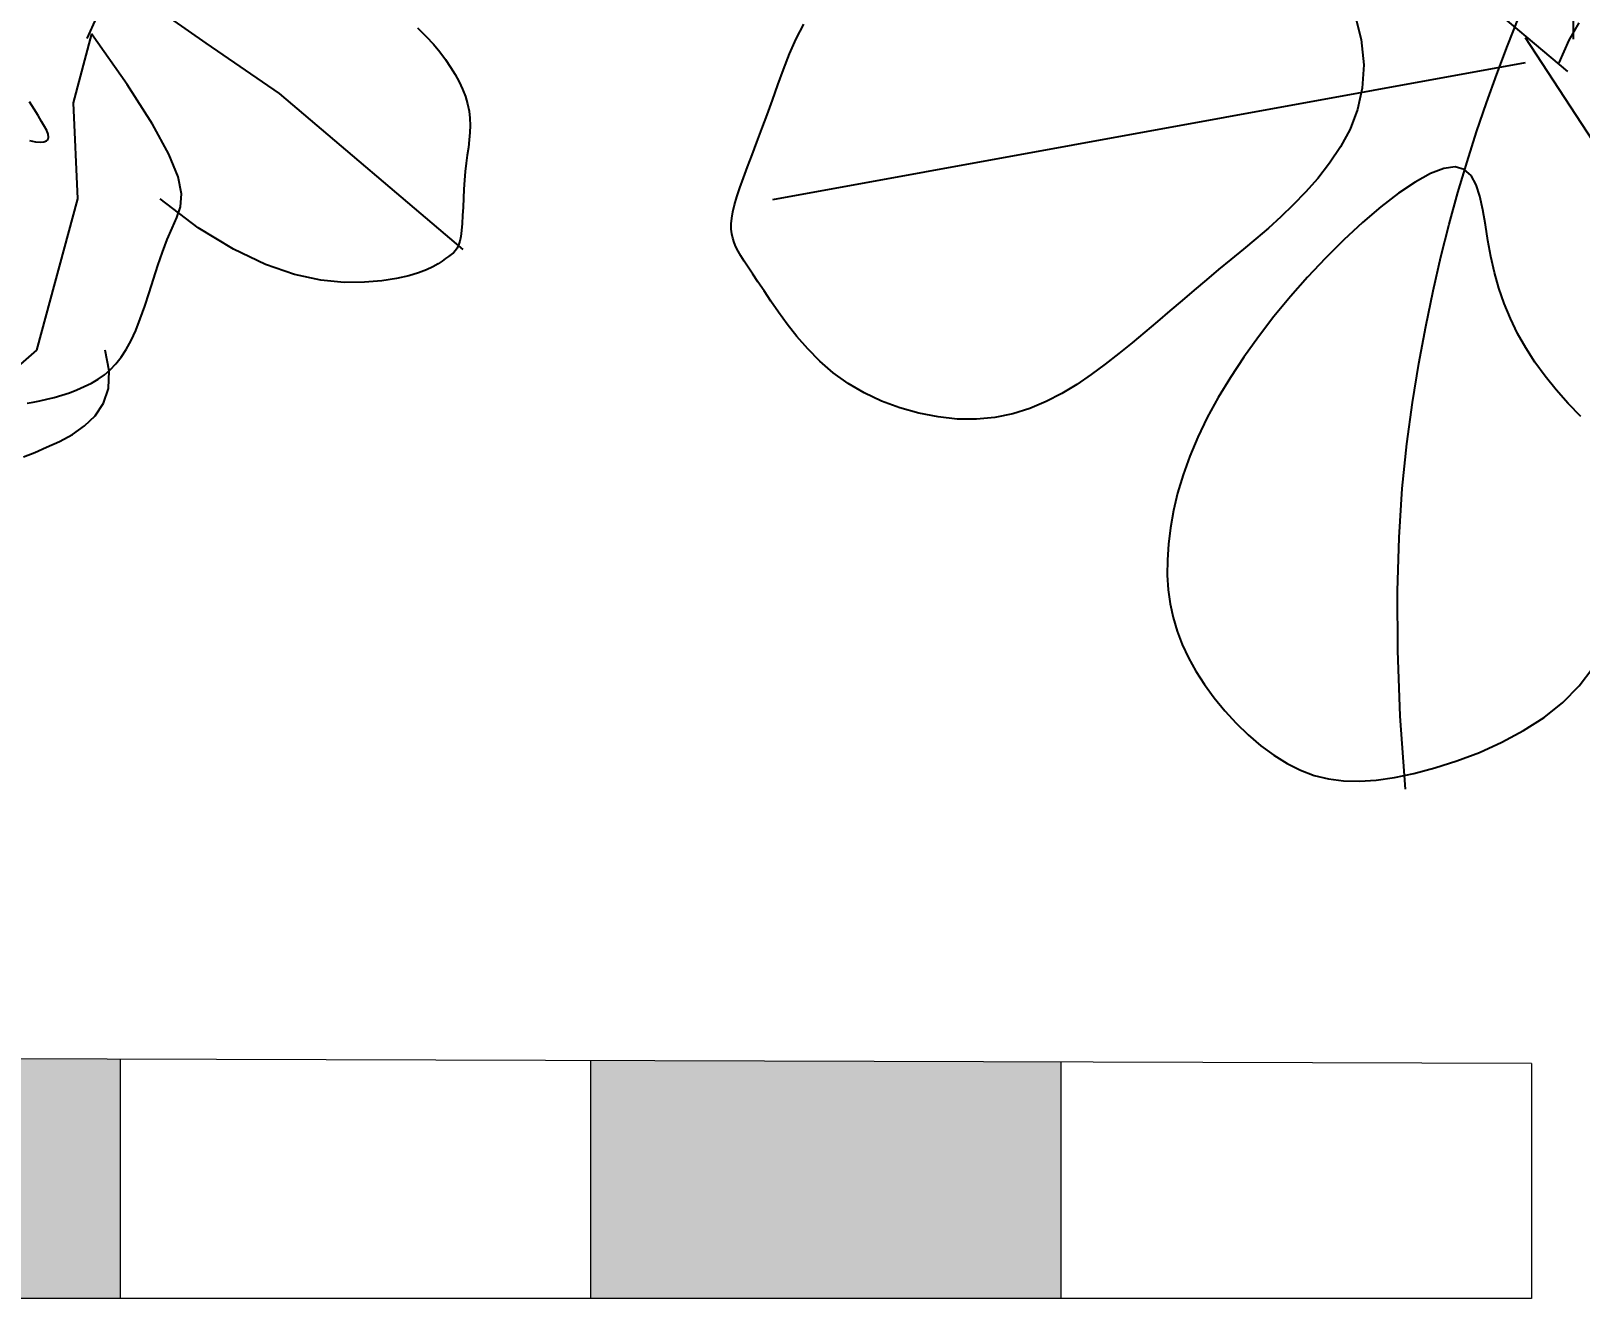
# Model space of a CAD drawing. Header units: metres. Extents: x 10 to 239, y 2 to 253.
# Drawn here: x 85.499 to 88.793, y 17.686 to 20.385 of the extents above; entities that cross this region are included whole.
import ezdxf

# ---------------------------------------------------------------- set-up
doc = ezdxf.new("R2010")
doc.units = ezdxf.units.M
doc.header["$MEASUREMENT"] = 0
doc.layers.get('Defpoints').update_dxf_attribs({"color": 9})
for name, color, linetype in [('-cotas', 252, 'Continuous'), ('1', 7, 'Continuous'), ('1gris oscuro', 253, 'Continuous'), ('cot200', 9, 'Continuous')]:
    doc.layers.add(name, color=color, linetype=linetype)
doc.layers.add('barrera', color=7, linetype='Continuous', lineweight=0, true_color=0x9dbb63)
doc.layers.add('bloques ARBOLES', color=7, linetype='Continuous', true_color=0xb8d897)
doc.styles.get("Standard").update_dxf_attribs({"font": 'arial.ttf'})
doc.dimstyles.get("Standard").update_dxf_attribs({"dimtxt": 0.18, "dimasz": 0.18, "dimexe": 0.18, "dimexo": 0.0625, "dimgap": 0.09, "dimtad": 0, "dimtih": 1, "dimtoh": 1, "dimdec": 4, "dimzin": 0, "dimdsep": 46, "dimtxsty": 'Standard', "dimcen": 0.09, "dimadec": 0, "dimazin": 0, "dimtfac": 1, "dimtdec": 4, "dimtofl": 0, "dimtmove": 0, "dimatfit": 3, "dimfxl": 1, "dimtolj": 1, "dimtzin": 0, "dimarcsym": 0})

# ---------------------------------------------------------------- blocks, each defined once
blk = doc.blocks.new('*D81')
at = {"layer": '-cotas', "color": 0, "lineweight": -2, "transparency": 16777216}
for p, q in [((35.934, 42.8579), (35.9273, 20.3829)), ((88.7846, 42.8423), (88.778, 20.3672)), ((36.1074, 20.5628), (61.0308, 20.5555)), ((88.598, 20.5473), (63.6746, 20.5547))]:
    blk.add_line(p, q, dxfattribs=at)
at = {"layer": '-cotas', "color": 0, "transparency": 16777216}
for points in [[(36.1074, 20.5928), (36.1074, 20.5328), (35.9274, 20.5629)], [(88.598, 20.5773), (88.598, 20.5173), (88.778, 20.5472)]]:
    blk.add_solid(points, dxfattribs=at)
at = {"layer": 'Defpoints', "color": 0, "transparency": 16777216}
for p in [(35.934, 42.9204), (88.7846, 42.9048), (88.778, 20.5472)]:
    blk.add_point(p, dxfattribs=at)
at = {"layer": '-cotas', "color": 0, "transparency": 16777216, "insert": (62.3527, 20.5551), "char_height": 0.5, "attachment_point": 5}
blk.add_mtext('\\A1;52.8506', dxfattribs=at)
blk = doc.blocks.new('A$C6F4E7DED')
for p, q in [((1298.93, 603.85), (1669.06, 916.06)), ((1419.1, 637.47), (1415.1, 621.92)), ((1298.22, 621.44), (1292.5, 631.23)), ((1332.74, 618.35), (1326.5, 634.49)), ((1732.66, 622.26), (1728.41, 630.49)), ((1322.96, 623.06), (1116.26, 306.06)), ((1303.73, 608.66), (1298.22, 621.44)), ((1338.77, 602.34), (1332.74, 618.35)), ((1415.1, 621.92), (1413.68, 607.64)), ((1736.41, 613.73), (1732.66, 622.26)), ((1739.8, 605.05), (1736.41, 613.73)), ((1322.96, 608.66), (1745.98, 531.81)), ((1344.59, 586.24), (1338.77, 602.34)), ((1413.68, 607.64), (1414.48, 594.54)), ((1742.95, 596.37), (1739.8, 605.05)), ((1414.48, 594.54), (1417.15, 582.54)), ((1745.98, 587.84), (1742.95, 596.37)), ((1350.19, 569.87), (1344.59, 586.24)), ((1748.97, 579.59), (1745.98, 587.84)), ((1417.15, 582.54), (1421.34, 571.55)), ((1751.92, 571.68), (1748.97, 579.59)), ((1355.55, 553.11), (1350.19, 569.87)), ((1421.34, 571.55), (1426.71, 561.49)), ((1754.78, 564.14), (1751.92, 571.68)), ((1426.71, 561.49), (1432.89, 552.27)), ((1757.49, 557.02), (1754.78, 564.14)), ((1353.34, 545.38), (1357.19, 548.81)), ((1360.68, 535.88), (1355.55, 553.11)), ((1357.19, 548.81), (1362.22, 550.22)), ((1362.22, 550.22), (1368.61, 549.39)), ((1368.61, 549.39), (1376.2, 546.49)), ((1432.89, 552.27), (1439.53, 543.81)), ((1760.02, 550.35), (1757.49, 557.02)), ((1762.31, 544.16), (1760.02, 550.35)), ((1348.3, 533.71), (1350.46, 540.24)), ((1350.46, 540.24), (1353.34, 545.38)), ((1376.2, 546.49), (1384.79, 541.75)), ((1384.79, 541.75), (1394.17, 535.41)), ((1439.53, 543.81), (1446.34, 536.03)), ((1764.32, 538.5), (1762.31, 544.16)), ((1346.63, 526.08), (1348.3, 533.71)), ((1365.57, 518.1), (1360.68, 535.88)), ((1394.17, 535.41), (1404.1, 527.72)), ((1446.34, 536.03), (1453.25, 528.83)), ((1766.01, 533.41), (1764.32, 538.5)), ((1767.32, 528.89), (1766.01, 533.41)), ((1345.21, 517.68), (1346.63, 526.08)), ((1404.1, 527.72), (1414.38, 518.92)), ((1453.25, 528.83), (1460.21, 522.11)), ((1768.28, 524.9), (1767.32, 528.89)), ((1768.91, 521.36), (1768.28, 524.9)), ((1343.81, 508.81), (1345.21, 517.68)), ((1370.22, 499.68), (1365.57, 518.1)), ((1414.38, 518.92), (1424.8, 509.26)), ((1460.21, 522.11), (1467.22, 515.79)), ((1467.22, 515.79), (1474.25, 509.78)), ((1769.21, 518.2), (1768.91, 521.36)), ((1768.93, 512.69), (1769.21, 515.33)), ((1769.21, 515.33), (1769.21, 518.2)), ((1342.19, 499.78), (1343.81, 508.81)), ((1424.8, 509.26), (1435.13, 498.98)), ((1474.25, 509.78), (1481.27, 503.96)), ((1765.32, 502.86), (1766.59, 505.37)), ((1766.59, 505.37), (1767.61, 507.79)), ((1767.61, 507.79), (1768.39, 510.2)), ((1768.39, 510.2), (1768.93, 512.69)), ((1340.16, 490.85), (1342.19, 499.78)), ((1374.62, 480.53), (1370.22, 499.68)), ((1435.13, 498.98), (1445.18, 488.3)), ((1481.27, 503.96), (1488.27, 498.26)), ((1488.27, 498.26), (1495.21, 492.58)), ((1759.7, 493.83), (1761.9, 497.18)), ((1761.9, 497.18), (1763.76, 500.16)), ((1763.76, 500.16), (1765.32, 502.86)), ((1337.66, 482.07), (1340.16, 490.85)), ((1445.18, 488.3), (1454.87, 477.32)), ((1495.21, 492.58), (1502.09, 486.84)), ((1754.17, 485.62), (1757.13, 490)), ((1757.13, 490), (1759.7, 493.83)), ((1334.67, 473.44), (1337.66, 482.07)), ((1378.76, 460.59), (1374.62, 480.53)), ((1502.09, 486.84), (1508.93, 481.03)), ((1508.93, 481.03), (1515.77, 475.17)), ((1746.94, 474.82), (1750.78, 480.57)), ((1750.78, 480.57), (1754.17, 485.62)), ((1331.17, 464.96), (1334.67, 473.44)), ((1454.87, 477.32), (1464.12, 466.11)), ((1515.77, 475.17), (1522.65, 469.26)), ((1742.61, 468.5), (1746.94, 474.82)), ((1327.15, 456.63), (1331.17, 464.96)), ((1464.12, 466.11), (1472.88, 454.76)), ((1522.65, 469.26), (1529.61, 463.32)), ((1529.61, 463.32), (1536.67, 457.34)), ((1732.26, 454.86), (1737.73, 461.79)), ((1737.73, 461.79), (1742.61, 468.5)), ((1322.59, 448.45), (1327.15, 456.63)), ((1382.65, 439.75), (1378.76, 460.59)), ((1472.88, 454.76), (1481.07, 443.32)), ((1536.67, 457.34), (1543.89, 451.35)), ((1726.15, 447.89), (1732.26, 454.86)), ((1317.46, 440.42), (1322.59, 448.45)), ((1543.89, 451.35), (1551.29, 445.35)), ((1551.29, 445.35), (1558.92, 439.37)), ((1719.35, 441.06), (1726.15, 447.89)), ((1311.75, 432.54), (1317.46, 440.42)), ((1386.25, 417.87), (1382.65, 439.75)), ((1481.07, 443.32), (1488.64, 431.89)), ((1558.92, 439.37), (1566.8, 433.53)), ((1711.82, 434.55), (1719.35, 441.06)), ((747.17, 399.01), (798.75, 435.09)), ((1305.46, 424.82), (1311.75, 432.54)), ((1488.64, 431.89), (1495.51, 420.53)), ((1566.8, 433.53), (1574.97, 427.97)), ((1574.97, 427.97), (1583.44, 422.83)), ((1694.42, 423.18), (1703.51, 428.54)), ((1703.51, 428.54), (1711.82, 434.55)), ((1298.7, 417.27), (1305.46, 424.82)), ((1495.51, 420.53), (1501.62, 409.33)), ((1583.44, 422.83), (1592.25, 418.26)), ((1592.25, 418.26), (1601.43, 414.39)), ((1674.38, 414.72), (1684.65, 418.56)), ((1684.65, 418.56), (1694.42, 423.18)), ((808.78, 413.56), (814.23, 401.59)), ((1291.61, 409.93), (1298.7, 417.27)), ((1389.42, 394.58), (1386.25, 417.87)), ((1501.62, 409.33), (1506.92, 398.33)), ((1601.43, 414.39), (1611, 411.37)), ((1611, 411.37), (1620.99, 409.33)), ((1620.99, 409.33), (1631.41, 408.38)), ((1642.11, 408.5), (1652.95, 409.64)), ((1652.95, 409.64), (1663.76, 411.73)), ((1663.76, 411.73), (1674.38, 414.72)), ((623.41, 402.83), (619.34, 398.37)), ((628.36, 407.57), (623.41, 402.83)), ((791.62, 375.73), (811.65, 404.17)), ((811.65, 404.17), (821.97, 365.51)), ((1631.41, 408.38), (1642.11, 408.5)), ((615.85, 394.07), (612.68, 389.82)), ((619.34, 398.37), (615.85, 394.07)), ((705.91, 370.66), (747.17, 399.01)), ((1391.99, 369.43), (1389.42, 394.58)), ((1506.92, 398.33), (1511.44, 387.59)), ((609.79, 385.58), (607.2, 381.37)), ((612.68, 389.82), (609.79, 385.58)), ((1511.44, 387.59), (1515.2, 377.1)), ((604.92, 377.19), (602.97, 373.04)), ((607.2, 381.37), (604.92, 377.19)), ((777.39, 353.54), (791.62, 375.73)), ((1515.2, 377.1), (1518.25, 366.9)), ((601.38, 368.92), (600.15, 364.83)), ((602.97, 373.04), (601.38, 368.92)), ((602.74, 283.05), (705.91, 370.66)), ((843.88, 361.95), (846.38, 366.07)), ((1393.82, 341.98), (1391.99, 369.43)), ((1518.25, 366.9), (1520.62, 356.99)), ((599.3, 360.79), (598.85, 356.77)), ((600.15, 364.83), (599.3, 360.79)), ((821.97, 365.51), (819.39, 311.39)), ((839.64, 355.04), (841.62, 358.28)), ((841.62, 358.28), (843.88, 361.95)), ((598.85, 356.77), (598.73, 352.77)), ((598.73, 352.77), (598.89, 348.73)), ((598.89, 348.73), (599.25, 344.63)), ((768.12, 336.58), (777.39, 353.54)), ((835.99, 347.82), (836.78, 349.83)), ((836.78, 349.83), (838.01, 352.23)), ((838.01, 352.23), (839.64, 355.04)), ((1520.62, 356.99), (1522.35, 347.41)), ((599.25, 344.63), (599.75, 340.42)), ((599.75, 340.42), (600.33, 336.08)), ((835.72, 346.18), (835.99, 347.82)), ((836.01, 344.92), (835.72, 346.18)), ((836.87, 344.02), (836.01, 344.92)), ((838.33, 343.49), (836.87, 344.02)), ((840.4, 343.34), (838.33, 343.49)), ((843.09, 343.57), (840.4, 343.34)), ((846.42, 344.19), (843.09, 343.57)), ((1394.72, 311.79), (1393.82, 341.98)), ((1522.35, 347.41), (1523.48, 338.16)), ((600.33, 336.08), (600.92, 331.57)), ((600.92, 331.57), (601.45, 326.86)), ((762.94, 323.85), (768.12, 336.58)), ((1523.48, 338.16), (1524.05, 329.27)), ((601.45, 326.86), (601.88, 321.92)), ((761.02, 314.34), (762.94, 323.85)), ((1524.05, 329.27), (1524.09, 320.75)), ((601.88, 321.92), (602.22, 316.86)), ((602.22, 316.86), (602.5, 311.79)), ((761.51, 307.04), (761.02, 314.34)), ((1524.09, 320.75), (1523.58, 312.54)), ((602.5, 311.79), (602.74, 306.83)), ((602.74, 306.83), (602.99, 302.09)), ((751.56, 295.24), (772.96, 311.39)), ((763.55, 300.96), (761.51, 307.04)), ((819.39, 311.39), (842.6, 226.35)), ((1394.54, 278.43), (1394.72, 311.79)), ((1523.58, 312.54), (1522.51, 304.59)), ((602.99, 302.09), (603.27, 297.68)), ((603.27, 297.68), (603.6, 293.73)), ((766.3, 295.07), (763.55, 300.96)), ((1520.85, 296.85), (1518.59, 289.26)), ((1522.51, 304.59), (1520.85, 296.85)), ((603.6, 293.73), (604.03, 290.35)), ((604.03, 290.35), (604.58, 287.61)), ((604.58, 287.61), (605.25, 285.44)), ((731.84, 283.13), (751.56, 295.24)), ((769.06, 288.58), (766.3, 295.07)), ((771.7, 281.49), (769.06, 288.58)), ((1518.59, 289.26), (1515.72, 281.77)), ((605.25, 285.44), (606.07, 283.73)), ((606.07, 283.73), (607.04, 282.35)), ((607.04, 282.35), (608.17, 281.19)), ((608.17, 281.19), (609.47, 280.14)), ((609.47, 280.14), (610.95, 279.08)), ((610.95, 279.08), (612.63, 277.89)), ((713.8, 274.54), (731.84, 283.13)), ((774.25, 273.99), (771.7, 281.49)), ((1515.72, 281.77), (1512.2, 274.31)), ((612.63, 277.89), (614.53, 276.49)), ((614.53, 276.49), (616.81, 274.92)), ((616.81, 274.92), (619.65, 273.23)), ((619.65, 273.23), (623.21, 271.5)), ((623.21, 271.5), (627.69, 269.79)), ((697.42, 268.93), (713.8, 274.54)), ((776.75, 266.29), (774.25, 273.99)), ((1393.1, 241.44), (1394.54, 278.43)), ((1512.2, 274.31), (1508.03, 266.83)), ((627.69, 269.79), (633.24, 268.17)), ((633.24, 268.17), (640.06, 266.69)), ((640.06, 266.69), (648.31, 265.44)), ((648.31, 265.44), (658.14, 264.54)), ((658.14, 264.54), (669.6, 264.46)), ((669.6, 264.46), (682.69, 265.75)), ((682.69, 265.75), (697.42, 268.93)), ((779.22, 258.6), (776.75, 266.29)), ((1292.52, 258.43), (1284.9, 268.68)), ((1508.03, 266.83), (1503.2, 259.31)), ((781.68, 251.1), (779.22, 258.6)), ((1301.7, 249.14), (1292.52, 258.43)), ((1503.2, 259.31), (1497.77, 251.84)), ((784.17, 244.01), (781.68, 251.1)), ((786.72, 237.52), (784.17, 244.01)), ((1312.22, 240.77), (1301.7, 249.14)), ((1491.81, 244.53), (1485.4, 237.51)), ((1497.77, 251.84), (1491.81, 244.53)), ((789.34, 231.79), (786.72, 237.52)), ((1323.75, 233.32), (1312.22, 240.77)), ((1390.26, 200.39), (1393.1, 241.44)), ((1485.4, 237.51), (1478.61, 230.91)), ((792.06, 226.79), (789.34, 231.79)), ((794.91, 222.44), (792.06, 226.79)), ((1335.98, 226.76), (1323.75, 233.32)), ((1348.58, 221.08), (1335.98, 226.76)), ((1478.61, 230.91), (1471.53, 224.84)), ((797.89, 218.67), (794.91, 222.44)), ((801.04, 215.41), (797.89, 218.67)), ((801.6, 214.72), (803.91, 226.35)), ((842.6, 226.35), (883.86, 190.27)), ((1361.24, 216.27), (1348.58, 221.08)), ((1464.22, 219.43), (1456.76, 214.8)), ((1471.53, 224.84), (1464.22, 219.43)), ((804.37, 212.57), (801.04, 215.41)), ((802.07, 204.84), (801.6, 214.72)), ((807.9, 210.09), (804.37, 212.57)), ((811.65, 207.88), (807.9, 210.09)), ((1373.64, 212.31), (1361.24, 216.27)), ((1385.45, 209.2), (1373.64, 212.31)), ((1396.44, 206.91), (1385.45, 209.2)), ((1449.19, 211.04), (1441.45, 208.18)), ((1456.76, 214.8), (1449.19, 211.04)), ((804.85, 196.52), (802.07, 204.84)), ((815.63, 205.89), (811.65, 207.88)), ((819.78, 204.09), (815.63, 205.89)), ((824.03, 202.48), (819.78, 204.09)), ((828.31, 201.06), (824.03, 202.48)), ((832.55, 199.82), (828.31, 201.06)), ((1406.62, 205.46), (1396.44, 206.91)), ((1416.11, 204.85), (1406.62, 205.46)), ((1425.01, 205.09), (1416.11, 204.85)), ((1433.42, 206.2), (1425.01, 205.09)), ((1441.45, 208.18), (1433.42, 206.2)), ((809.47, 189.57), (804.85, 196.52)), ((836.67, 198.76), (832.55, 199.82)), ((840.62, 197.87), (836.67, 198.76)), ((844.32, 197.14), (840.62, 197.87)), ((847.71, 196.58), (844.32, 197.14)), ((815.45, 183.81), (809.47, 189.57)), ((822.32, 179.06), (815.45, 183.81)), ((829.59, 175.12), (822.32, 179.06)), ((836.8, 171.8), (829.59, 175.12)), ((843.54, 168.95), (836.8, 171.8)), ((849.8, 166.49), (843.54, 168.95))]:
    blk.add_line(p, q)
blk = doc.blocks.new('asddsd')
at = {"layer": 'bloques ARBOLES', "xscale": -0.00378276582045174, "yscale": 0.00378276582045174, "zscale": 0.00378276582045174}
for p in [(70.0692, 9.5477, 1.2423), (75.052, 8.7124, 1.2423)]:
    blk.add_blockref('A$C6F4E7DED', p, dxfattribs=at)

msp = doc.modelspace()

# ---------------------------------------------------------------- hatches: boundary and pattern name
at = {"layer": '1gris oscuro', "lineweight": 0, "ltscale": 0.002}
h = msp.add_hatch(color=256, dxfattribs=at)
h.dxf.hatch_style = 1
h.paths.add_polyline_path([(85.68954, 18.19812), (84.68954, 18.2011), (84.68954, 17.68919), (85.68954, 17.68919)])
h.paths.add_polyline_path([(87.68954, 18.19217), (86.68954, 18.19515), (86.68954, 17.68919), (87.68954, 17.68919)])

# ---------------------------------------------------------------- linework, layer by layer
for p, q in [((88.68954, 18.18919), (83.68954, 18.20407)), ((85.68954, 17.68919), (85.68954, 18.19812)), ((86.68954, 17.68919), (86.68954, 18.19515)), ((87.68954, 17.68919), (87.68954, 18.19217)), ((88.68954, 18.18919), (88.68954, 17.68919)), ((88.68954, 17.68919), (83.68954, 17.68919))]:
    msp.add_line(p, q, dxfattribs=at)
at = {"layer": 'barrera'}
for points, knots in [([(75.74284, 8.17099), (75.89193, 13.9839), (75.56165, 20.60932), (78.39904, 27.24392), (87.61077, 27.41614), (90.19518, 29.62387), (88.83637, 31.74576)], [0.1293999, 0.1293999, 0.1293999, 0.1293999, 1, 2, 3, 4, 4, 4, 4]), ([(90.10405, 28.99301), (90.09643, 28.97816), (90.08867, 28.9634), (89.92633, 28.66185), (89.72319, 28.41347), (89.26656, 27.98959), (89.01285, 27.81236), (88.47214, 27.50491), (88.18455, 27.37455), (87.19084, 26.99826), (86.41991, 26.82384), (84.83655, 26.53557), (84.01918, 26.41821), (82.44328, 26.1335), (81.68558, 25.96547), (80.6561, 25.6092), (80.31779, 25.463), (79.67592, 25.1044), (79.37481, 24.87951), (78.82619, 24.35249), (78.58052, 24.05104), (77.89225, 22.98312), (77.53875, 22.06967), (77.18053, 20.46891), (77.08994, 19.90851), (76.95736, 18.71854), (76.91439, 18.08364), (76.81712, 15.80673), (76.81459, 13.8867), (76.71951, 10.35889), (76.68465, 9.31789), (76.65905, 8.17099)], [5.1390175, 5.1390175, 5.1390175, 5.1390175, 5.1460084, 5.1460084, 5.2828064, 5.2828064, 5.4196044, 5.4196044, 5.5564024, 5.5564024, 5.8699539, 5.8699539, 6.1835055, 6.1835055, 6.497057, 6.497057, 6.6723546, 6.6723546, 6.8743734, 6.8743734, 7.0763922, 7.0763922, 7.504627, 7.504627, 7.7127699, 7.7127699, 7.9209128, 7.9209128, 8.3845027, 8.3845027, 8.5557008, 8.5557008, 8.5557008, 8.5557008])]:
    msp.add_open_spline(points, degree=3, knots=knots, dxfattribs=at)
at = {"layer": 'cot200'}
for points, knots in [([(105.215, 18.51813), (103.35097, 19.45624), (101.57786, 20.60052), (99.89572, 21.95107), (97.25145, 24.07411), (94.83198, 26.70688), (92.63749, 29.84983), (90.99309, 32.20494), (89.47502, 34.8465), (88.08409, 37.83646)], [0.35931703, 0.35931703, 0.35931703, 0.35931703, 0.44907386, 0.44907386, 0.44907386, 0.59016871, 0.59016871, 0.59016871, 0.69589545, 0.69589545, 0.69589545, 0.69589545]), ([(83.57738, 33.92451), (85.43068, 28.89476), (87.62816, 23.97558), (89.90867, 19.70346), (92.3573, 15.11639), (94.90166, 11.27529), (97.54056, 8.17099)], [0.53209812, 0.53209812, 0.53209812, 0.53209812, 0.8873596, 0.8873596, 0.8873596, 1.26881168, 1.26881168, 1.26881168, 1.26881168])]:
    msp.add_open_spline(points, degree=3, knots=knots, dxfattribs=at)
msp.add_open_spline([(87.50495, 8.17099), (83.20343, 16.61126), (79.8048, 25.22438), (77.32539, 34.0135)], degree=3, dxfattribs=at)

# ---------------------------------------------------------------- block references
at = {"layer": '1', "lineweight": 0}
msp.add_blockref('asddsd', (18.62841, 9.30206), dxfattribs=at)

# ---------------------------------------------------------------- dimensions: what is measured, and where the dimension line sits
at = {"layer": '-cotas'}
dim = msp.add_aligned_dim(p1=(35.93402, 42.92042), p2=(88.78463, 42.90477), distance=-22.35753, dimstyle='Standard', override={"dimtxt": 0.5}, dxfattribs=at)
dim.commit()
dim.dimension.update_dxf_attribs({"geometry": '*D81', "text_midpoint": (62.3527, 20.55507)})

doc.saveas('drawing.dxf')
